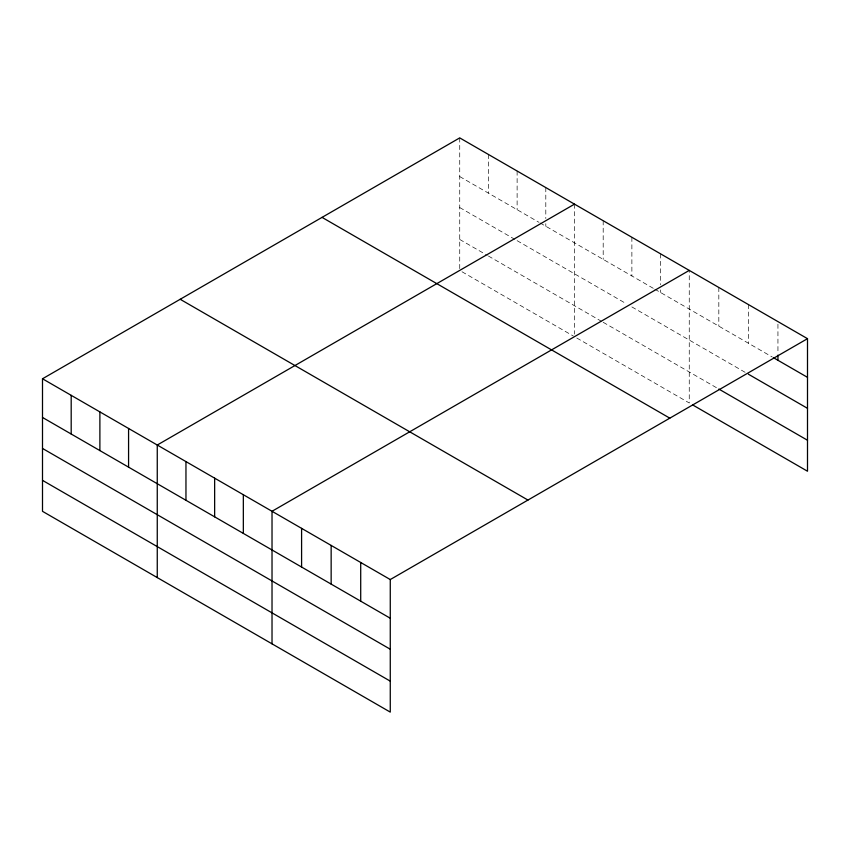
<?xml version="1.0" encoding="UTF-8"?>
<svg xmlns="http://www.w3.org/2000/svg" width="850" height="850" viewBox="0 0 850 850"><rect width="100%" height="100%" fill="white"/><g stroke="black" fill="none" stroke-linecap="round" stroke-linejoin="round"><path stroke-width="0.64" stroke-dasharray="4.25 3.19" d="M459.733 176.566L538.921 222.286M540.069 222.944L653.682 288.543M654.829 289.202L772.257 357M459.733 207.549L514.824 239.349M517.119 240.678L626.142 303.62M631.879 306.935L746.109 372.884M459.733 239.466L487.273 255.361M488.421 256.031L602.044 321.629M603.192 322.288L718.824 389.045M462.028 271.766L573.346 336.037M576.789 338.024L689.254 402.964L689.254 270.406M777.941 324.179L777.941 353.834M748.383 304.534L748.383 343.219M718.824 287.47L718.824 326.145M660.567 253.842L660.567 284.782M660.567 289.935L660.567 292.517M631.879 237.278L631.879 275.953M603.192 220.713L603.192 259.388M574.494 204.149L574.494 334.124M545.806 187.584L545.806 218.524M545.806 223.678L545.806 226.259M517.119 171.02L517.119 209.695M488.421 154.456L488.421 193.131M459.733 137.891L459.733 269.152"/><path stroke-width="1.27" d="M807.5 338.672L459.733 137.891L42.5 378.771L42.5 511.328L390.267 712.109L390.267 579.551L807.5 338.672L807.5 471.229L692.665 404.929M574.494 204.149L157.261 445.028L157.261 577.586M689.254 270.406L272.021 511.286L272.021 643.843M773.394 357.659L807.5 377.347M748.383 374.191L807.5 408.329M718.824 389.045L807.5 440.247M322.044 217.377L669.811 418.158M180.189 299.285L527.956 500.066M42.5 378.771L390.267 579.551M42.5 417.456L390.267 618.237M42.5 448.439L390.267 649.219M42.5 480.356L390.267 681.137M777.941 355.13L777.941 360.283M360.708 562.487L360.708 601.173M331.149 545.424L331.149 584.099M301.591 528.36L301.591 567.035M243.334 494.721L243.334 533.407M214.646 478.157L214.646 516.842M185.959 461.592L185.959 500.278M128.573 428.464L128.573 467.149M99.886 411.899L99.886 450.585M71.188 395.335L71.188 434.021"/></g></svg>
